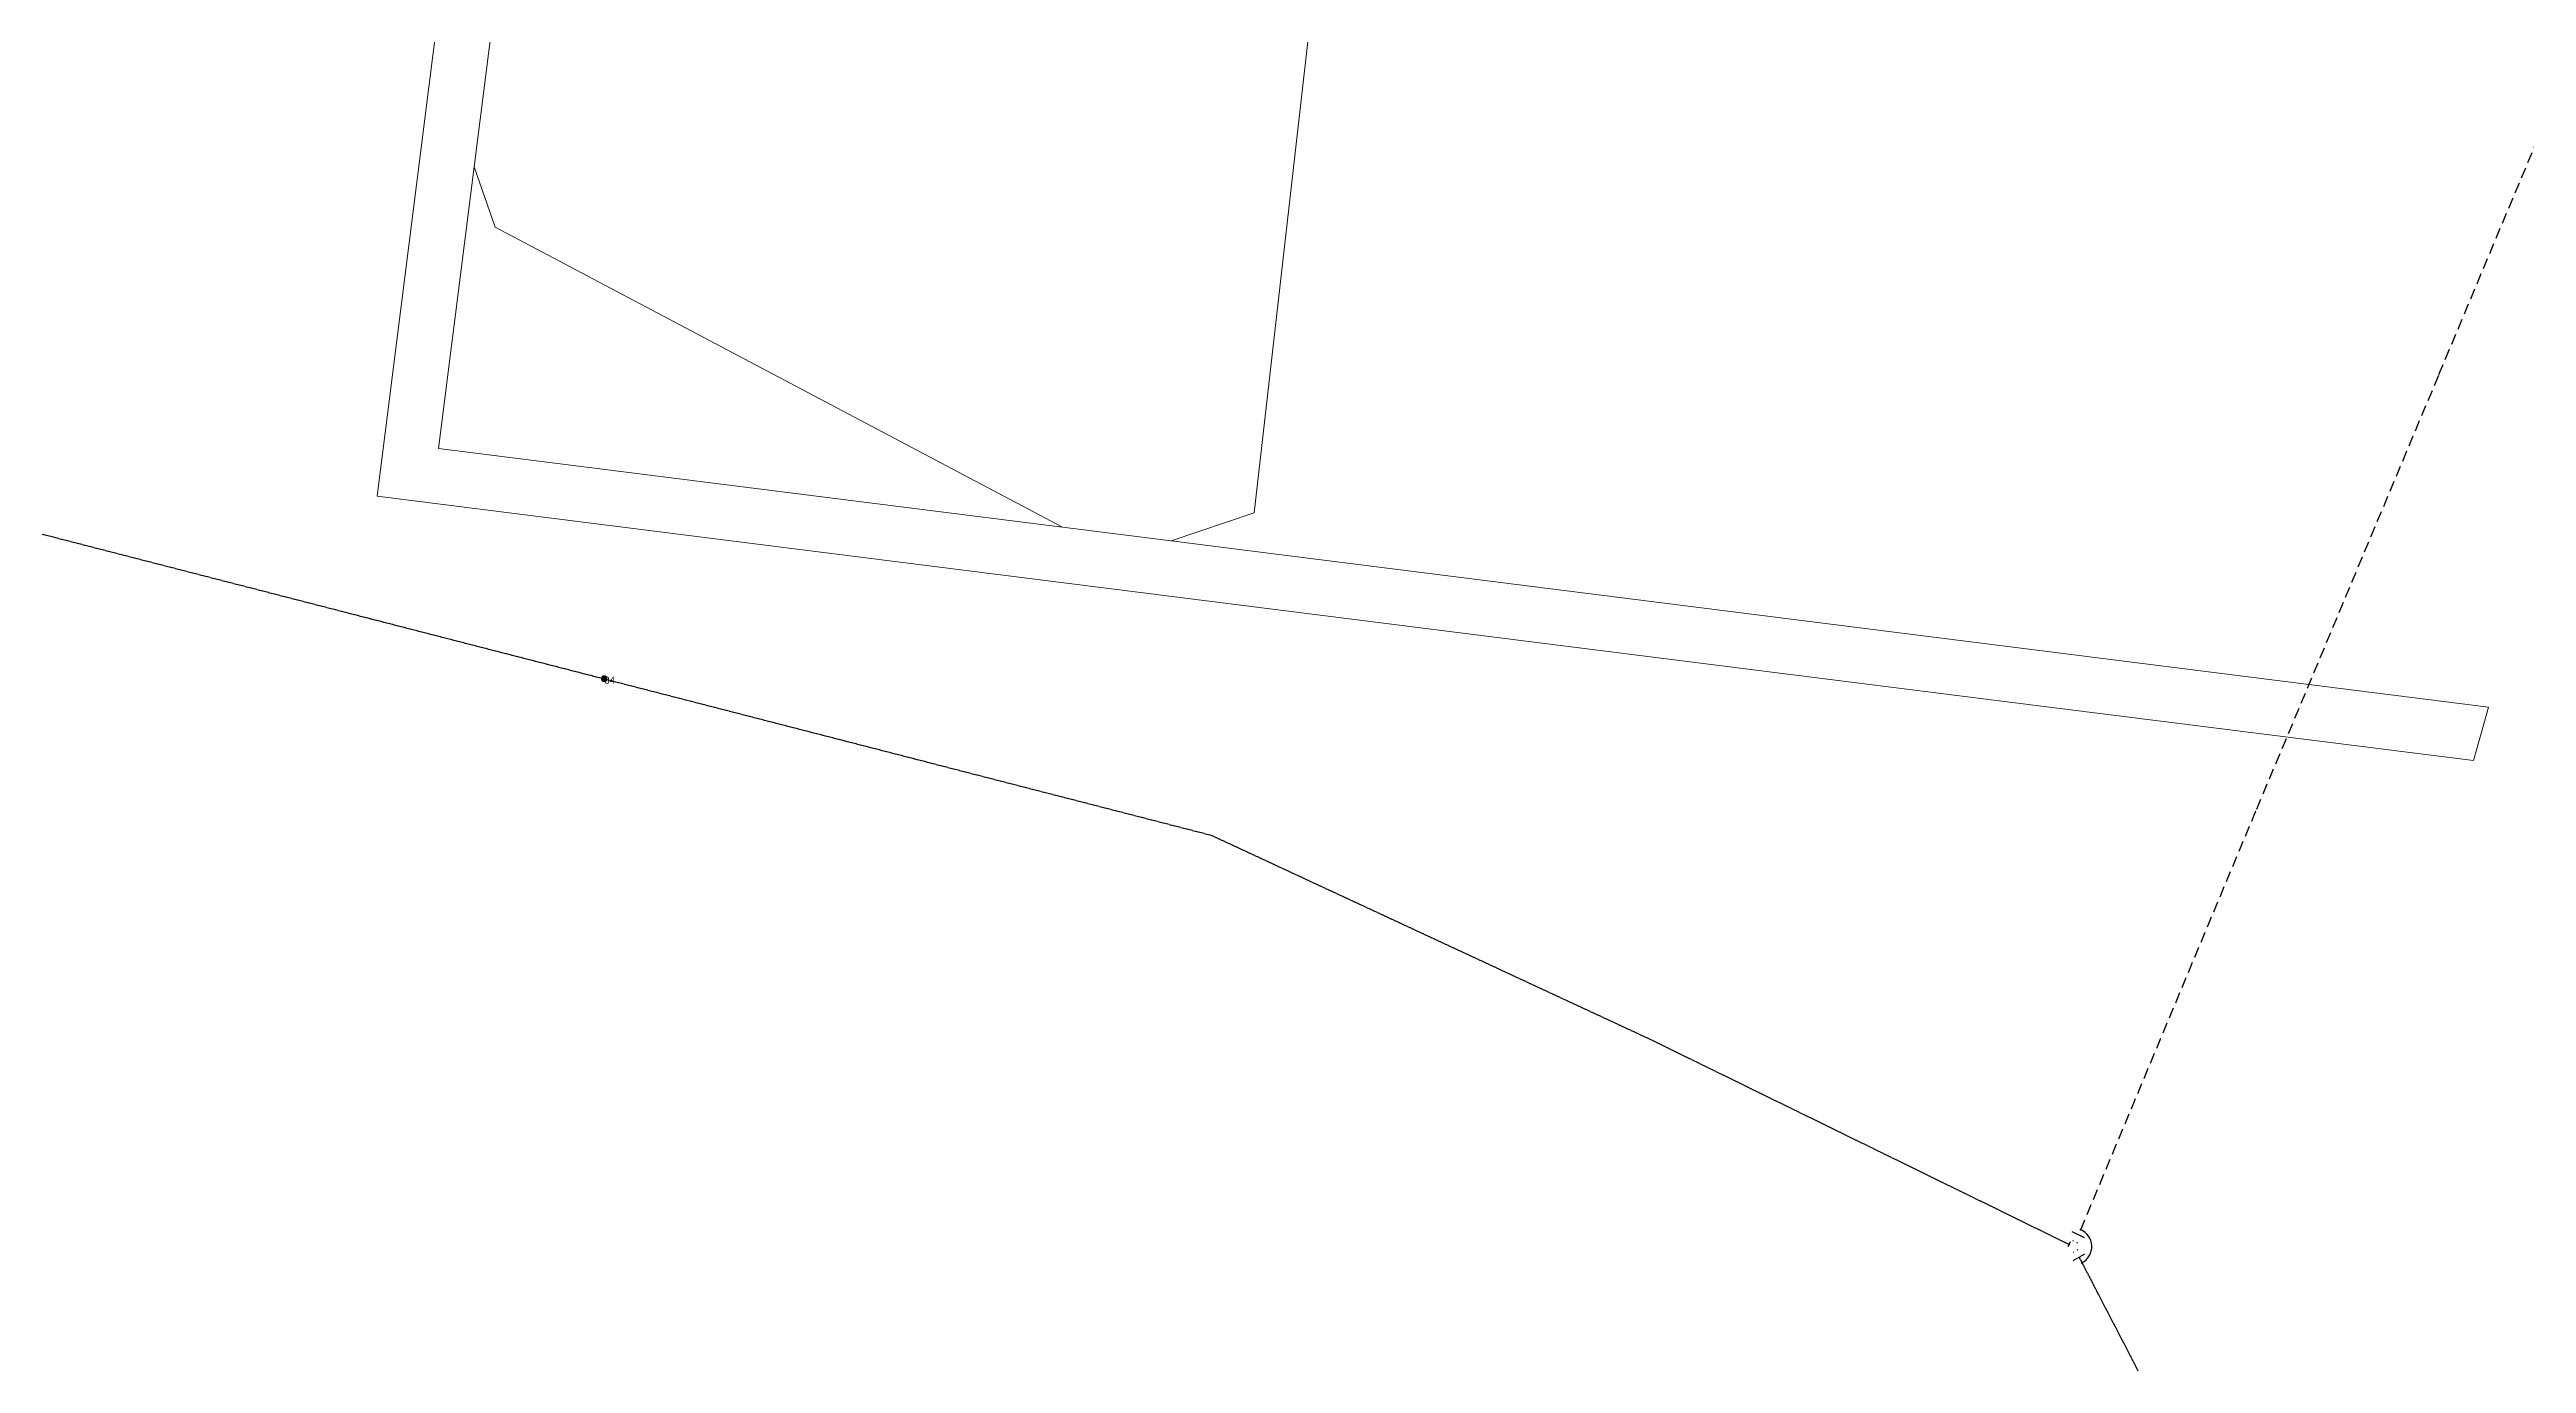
# Model space of a CAD drawing. Header units: metres. Extents: x 206144 to 214764, y 6366407 to 6371688.
# Drawn here: x 209031 to 209936, y 6367766 to 6368246 of the extents above; entities that cross this region are included whole.
import ezdxf
from ezdxf.enums import TextEntityAlignment as Align

# ---------------------------------------------------------------- set-up
doc = ezdxf.new("R2010")
doc.units = ezdxf.units.M
doc.linetypes.add('Cable Exist OH', pattern=[1, 1, 0])
doc.linetypes.add('Cable New OH', pattern=[6, 4, -2])
doc.layers.get('0').update_dxf_attribs({"color": 6})
doc.layers.add('Cadastre Land Parcels_SP_EXT', color=9, linetype='Continuous', lineweight=5)
doc.layers.add('Cadastre Roads_SP_EXT', color=9, linetype='Continuous', lineweight=5)
for name, color, linetype in [('Mains_HV_EXT', 7, 'Continuous'), ('Mains_HV_NEW', 2, 'Continuous'), ('Mains_HV_New_A18', 2, 'Continuous'), ('Mains_HV_NEW_Hardwired', 2, 'Continuous'), ('SupportsOH_SP_TR_HV_LV_SL_EXT', 7, 'Continuous')]:
    doc.layers.add(name, color=color, linetype=linetype)
doc.styles.add('POLE_LABEL', font='arial.ttf')
doc.styles.get("Standard").update_dxf_attribs({"font": 'arial.ttf'})

# ---------------------------------------------------------------- blocks, each defined once
blk = doc.blocks.new('POLE_EXT')
blk.add_hatch(color=256).paths.add_polyline_path([(-1, 0, 1), (1, 0, 1)])
blk.add_lwpolyline([(-1, 0, 1), (1, 0, 1)], format="xyb", close=True)
for tag, height, flags, p in [('pNumber', 2.5, 8, (-17.84, 2.07)), ('OWNED_BY', 0.2, 9, (1.35, -0.4)), ('SPECIAL_USE', 0.2, 9, (1.35, -0.8)), ('STATE', 0.2, 9, (1.35, -1)), ('cLV', 0.2, 9, (1.35, -1.4)), ('hDepth', 0.2, 9, (1.35, -1.6)), ('hDia', 0.2, 9, (1.35, -1.8)), ('cHV', 0.2, 9, (1.35, -2)), ('cLinedev', 0.2, 9, (1.35, -3.4)), ('pExisting', 0.2, 9, (1.35, -3.8)), ('pFooting', 0.2, 9, (1.35, -4.4)), ('pNew', 0.2, 9, (1.35, -4.6)), ('pRelocate', 0.2, 9, (1.35, -5)), ('pRemove', 0.2, 9, (1.35, -5.2)), ('pReplace', 0.2, 9, (1.35, -5.4)), ('pStay', 0.2, 9, (1.35, -5.6)), ('pType', 0.2, 9, (1.35, -5.8)), ('cspan', 0.2, 9, (1.35, -6)), ('STREETNAME', 0.2, 9, (1.35, -6.2)), ('SUBURB', 0.2, 9, (1.35, -6.4)), ('OPERATED_BY', 0.2, 9, (1.36, -7.01)), ('PARENT', 0.2, 9, (1.35, -0.6)), ('USAGE', 0.2, 9, (1.35, -1.2)), ('LBRACKET', 0.2, 9, (1.35, -2.2)), ('LExisting', 0.2, 9, (1.35, -2.4)), ('LANTNUMBER', 0.2, 9, (1.35, -2.6)), ('LOther', 0.2, 9, (1.35, -2.8)), ('LRemove', 0.2, 9, (1.35, -3)), ('LEGEND', 0.2, 9, (1.35, -3.2)), ('LOCATION', 0.2, 9, (1.35, -3.6)), ('PFNUMBER', 0.2, 9, (1.35, -4)), ('NEWPFNUMBER', 0.2, 9, (1.35, -4.2)), ('NOTES', 0.2, 9, (1.35, -6.6)), ('MAINTAINED_BY', 0.2, 9, (1.36, -6.81))]:
    blk.add_attdef(tag, text='', height=height, dxfattribs=dict(flags=flags)).set_placement(p, align=Align.MIDDLE_LEFT)
at = {"style": 'POLE_LABEL'}
for tag, height, flags, p in [('STRUCTURE_PLANT_NUMBER', 0.2, 9, (1.35, 0.03)), ('ASSET_NUM', 2.5, 8, (2, 2)), ('STREET_CODE', 0.2, 9, (1.35, -0.2))]:
    blk.add_attdef(tag, text='', height=height, dxfattribs=dict(at, flags=flags)).set_placement(p, align=Align.MIDDLE_LEFT)
at = {"flags": 1}
blk.add_attdef('Z', (1.35, -7.33), '', height=0.2, dxfattribs=at)
blk = doc.blocks.new('End Shackle_NEW')
at = {"flags": 9}
blk.add_attdef('OPERATED_BY', text='', height=0.2, dxfattribs=at).set_placement((0, -2.01), align=Align.MIDDLE_LEFT)
blk.add_wipeout([(-0.25, 0), (-0.25, 1.81), (0.25, 1.82), (0.25, 0)])
blk.add_line((1, 1.81), (-1, 1.81))
at = {"flags": 1}
blk.add_attdef('Z', (0, 0), '', height=0.2, dxfattribs=at)
at = {"flags": 9}
for tag, p in [('CONNECTOR_TYPE', (0, 0)), ('CONSTRUCTED_VOLTAGE', (0, -0.2)), ('OPERATING_VOLTAGE', (0, -0.6)), ('ORIENTATION', (0, -0.8)), ('OWNED_BY', (0, -1)), ('STATE', (0, -1.2)), ('NO_PHASES', (0, -0.4)), ('USAGE', (0, -1.4)), ('NOTES', (0, -1.6)), ('MAINTAINED_BY', (0, -1.81))]:
    blk.add_attdef(tag, text='', height=0.2, dxfattribs=at).set_placement(p, align=Align.MIDDLE_LEFT)
blk = doc.blocks.new('BOND POINT')
blk.add_hatch(color=256).paths.add_polyline_path([(-1, 0, 1), (1, 0, 1)])
blk.add_lwpolyline([(-1, 0, 1), (1, 0, 1)], format="xyb", close=True)

msp = doc.modelspace()

# ---------------------------------------------------------------- linework, layer by layer
at = {"layer": 'Cadastre Land Parcels_SP_EXT', "linetype": 'Continuous'}
msp.add_lwpolyline([(209508, 6368684.07), (209148.61, 6368726.36), (209112.39, 6368423.54), (209212.17, 6368410.93), (209185.83, 6368203.11), (209193.51, 6368181.13), (209401.07, 6368071.43), (209440.7, 6368066.38), (209471.06, 6368076.7), (209492.11, 6368260.62), (209455.12, 6368265.3), (209508, 6368684.07)], close=True, dxfattribs=at)
at = {"layer": 'Cadastre Roads_SP_EXT', "linetype": 'Continuous'}
msp.add_lwpolyline([(209919.76, 6367996.06), (209922.42, 6368005.68), (209769.89, 6368024.91), (209469.5, 6368062.78), (209440.7, 6368066.38), (209401.07, 6368071.43), (209172.82, 6368100.14), (209185.83, 6368203.11), (209212.17, 6368410.93), (209112.39, 6368423.54), (209055.64, 6368430.65), (209053.83, 6368420.86), (209052, 6368410.89), (209189.71, 6368393.51), (209150.36, 6368082.72), (209467.18, 6368042.79), (209745.46, 6368007.72), (209917, 6367986.09), (209919.76, 6367996.06)], close=True, dxfattribs=at)
at = {"layer": 'Mains_HV_EXT', "linetype": 'Cable Exist OH'}
for points in [[(206143.58, 6368677.46), (206341.3, 6368397.51), (206495.5, 6368213.41), (208394.85, 6368160.06), (208689.82, 6368155.96), (208857.45, 6368112.8), (209031.87, 6368067.89), (209140.07, 6368040.03), (209233.42, 6368016), (209455.31, 6367958.87), (209616.18, 6367884.1), (209770.71, 6367808.46)], [(209770.71, 6367808.46), (209899.94, 6367559.66)]]:
    msp.add_lwpolyline(points, dxfattribs=at)
at = {"layer": 'Mains_HV_New_A18', "linetype": 'Cable New OH'}
msp.add_lwpolyline([(210031.08, 6368429.59), (209904.13, 6368126.85), (209837.32, 6367967.58), (209770.71, 6367808.46)], dxfattribs=at)
at = {"layer": 'Mains_HV_NEW_Hardwired', "linetype": 'Continuous'}
msp.add_arc((209770.71, 6367808.45), 6.69, 297.34737, 67.33634, dxfattribs=at).dxf.unprotected_set("ltscale", 0)

# ---------------------------------------------------------------- block references
at = {"layer": 'Mains_HV_NEW_Hardwired', "linetype": 'Continuous', "xscale": 0.15, "yscale": 0.15, "zscale": 0.15}
for p in [(209773.29, 6367814.63), (209773.79, 6367802.53)]:
    msp.add_blockref('BOND POINT', p, dxfattribs=at).dxf.unprotected_set("ltscale", 0)
at = {"layer": 'SupportsOH_SP_TR_HV_LV_SL_EXT'}
ref = msp.add_blockref('POLE_EXT', (209233.42, 6368016), dxfattribs=at)
ref.add_attrib('ASSET_NUM', '84', dxfattribs={"layer": '0', "height": 2.5, "style": 'POLE_LABEL'}).set_placement((209235.42, 6368016.75), align=Align.TOP_CENTER)

# ---------------------------------------------------------------- next in the draw order: block references
at = {"layer": 'Mains_HV_NEW', "rotation": 207.4470091845975}
msp.add_blockref('End Shackle_NEW', (209770.71, 6367808.46), dxfattribs=at).dxf.unprotected_set("ltscale", 0)

# ---------------------------------------------------------------- next in the draw order: block references
at = {"layer": 'Mains_HV_NEW', "rotation": 337.2837339836832}
msp.add_blockref('End Shackle_NEW', (209770.71, 6367808.46), dxfattribs=at).dxf.unprotected_set("ltscale", 0)

# ---------------------------------------------------------------- next in the draw order: block references
at = {"layer": 'Mains_HV_NEW', "rotation": 63.92003725522505}
msp.add_blockref('End Shackle_NEW', (209770.71, 6367808.46), dxfattribs=at).dxf.unprotected_set("ltscale", 0)

# ---------------------------------------------------------------- next in the draw order: block references
at = {"layer": 'Mains_HV_NEW', "xscale": 2.5, "yscale": 2.5, "zscale": 2.5, "rotation": 334.8954244554834}
msp.add_blockref('End Shackle_NEW', (209770.55, 6367808.65), dxfattribs=at).dxf.unprotected_set("ltscale", 0)

# ---------------------------------------------------------------- next in the draw order: block references
at = {"layer": 'Mains_HV_NEW', "xscale": 2.5, "yscale": 2.5, "zscale": 2.5, "rotation": 209.2362564469939}
msp.add_blockref('End Shackle_NEW', (209770.51, 6367808.46), dxfattribs=at).dxf.unprotected_set("ltscale", 0)

doc.saveas('drawing.dxf')
